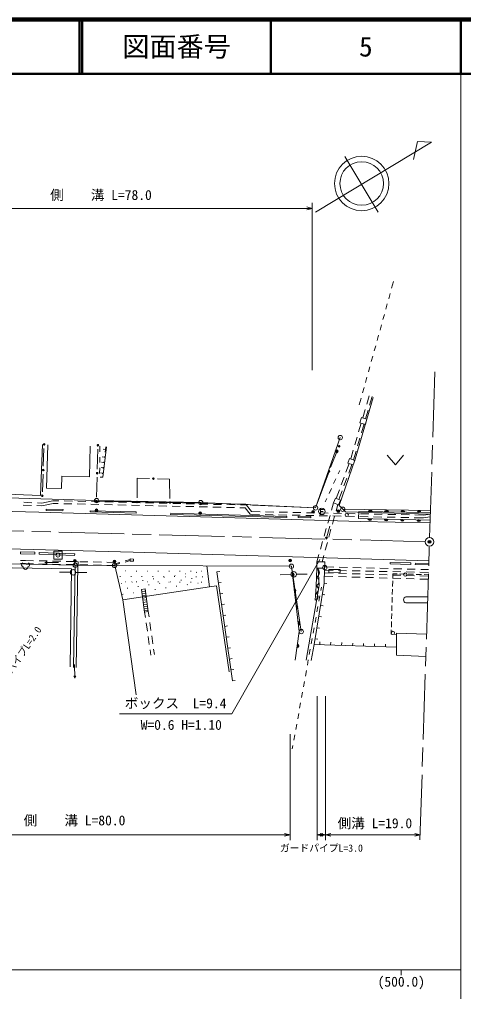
# Model space of a CAD drawing. Units: millimetres, scale not verified. Extents: x 40000 to 680000, y 20000 to 380000.
# Drawn here: x 497657 to 579500, y 200973 to 380000 of the extents above; entities that cross this region are included whole.
import ezdxf
from ezdxf.enums import TextEntityAlignment as Align

# ---------------------------------------------------------------- set-up
doc = ezdxf.new("R2010")
doc.units = ezdxf.units.MM
doc.header["$LTSCALE"] = 1000
doc.header["$PDMODE"] = 32
doc.header["$PDSIZE"] = 500
doc.linetypes.add('CHAIN', pattern=[18.5, 12, -1.5, 3.5, -1.5])
for name, color, linetype, lineweight in [('M-BGD', 7, 'Continuous', 13), ('M-BGD-EXST', 7, 'Continuous', 13), ('M-BMK', 2, 'CHAIN', 13), ('M-BMK-OTRS', 5, 'Continuous', 13), ('M-BMK-ROW', 30, 'Continuous', 13), ('M-BMK-SRVR', 3, 'Continuous', 13), ('M-STR-HTXT', 7, 'Continuous', 13), ('M-STR-STRC', 7, 'Continuous', 13), ('M-STR-STRD', 7, 'Continuous', 13), ('M-TTL', 2, 'Continuous', 140), ('M-TTL-BAND', 7, 'Continuous', 13), ('M-TTL-LINE', 7, 'Continuous', 50)]:
    doc.layers.add(name, color=color, linetype=linetype, lineweight=lineweight)
doc.layers.add('M-OTRS', color=7, linetype='Continuous')
doc.layers.add('M-TTL-TXT', color=7, linetype='Continuous')
doc.styles.add('ＭＳ ゴシック', font='')
doc.styles.get('ＭＳ ゴシック').set_extended_font_data('MS Gothic')

msp = doc.modelspace()

# ---------------------------------------------------------------- linework, layer by layer
at = {"layer": 'M-BGD'}
for p, q in [((566243, 330503), (566586, 331743)), ((565708, 328576), (565975, 329540)), ((565174, 326649), (565441, 327613)), ((564640, 324722), (564907, 325685)), ((564105, 322794), (564372, 323758)), ((563571, 320867), (563838, 321831)), ((563037, 318940), (563304, 319903)), ((562502, 317012), (562769, 317976)), ((561968, 315085), (562235, 316049)), ((561434, 313158), (561701, 314121)), ((560899, 311230), (561167, 312194)), ((560289, 309027), (560632, 310267)), ((561667, 309130), (562125, 310684)), ((562180, 308979), (562638, 310533)), ((560927, 306617), (561385, 308171)), ((561440, 306466), (561898, 308020)), ((560166, 304033), (560642, 305649)), ((560676, 303871), (561155, 305499)), ((559459, 301635), (559883, 303074)), ((559969, 301473), (560393, 302912)), ((502061, 297760), (502176, 300995)), ((510541, 295752), (510697, 301414)), ((512003, 297185), (512103, 300844)), ((512500, 301400), (512488, 300400)), ((513010, 295715), (513678, 301316)), ((513490, 300800), (513093, 300848)), ((513549, 301297), (513431, 300304)), ((512476, 299400), (512464, 298400)), ((513324, 299410), (512927, 299458)), ((513336, 299510), (513312, 299311)), ((554991, 297471), (556286, 300693)), ((558701, 299060), (559177, 300676)), ((559207, 298886), (559686, 300514)), ((565438, 299761), (566938, 297961)), ((566938, 297961), (568438, 299761)), ((512452, 297400), (512440, 296400)), ((513087, 297424), (512690, 297472)), ((513206, 298417), (512809, 298465)), ((513099, 297524), (513076, 297325)), ((513218, 298517), (513194, 298318)), ((557834, 296635), (558427, 298221)), ((558338, 296454), (558933, 298047)), ((501893, 293026), (502008, 296261)), ((511862, 292027), (511962, 295686)), ((512522, 295683), (513010, 295715)), ((512969, 296431), (512572, 296479)), ((512981, 296531), (512957, 296332)), ((519372, 291895), (519376, 295536)), ((519376, 295536), (521597, 295466)), ((523097, 295419), (525318, 295349)), ((555561, 294509), (555981, 295416)), ((556402, 296324), (556688, 296940)), ((556959, 294293), (557484, 295698)), ((557463, 294112), (557988, 295517)), ((525318, 295349), (525396, 291788)), ((554720, 292694), (555141, 293602)), ((556017, 291770), (556609, 293356)), ((556518, 291582), (557113, 293175)), ((499858, 290506), (498360, 290571)), ((499961, 291008), (498463, 291074)), ((501801, 290420), (500857, 290462)), ((501758, 290929), (500960, 290964)), ((503817, 291374), (501758, 290929)), ((503865, 290866), (501801, 290420)), ((504910, 291349), (503817, 291374)), ((504810, 290845), (503865, 290866)), ((507310, 290787), (505810, 290822)), ((507409, 291292), (505910, 291326)), ((509809, 290730), (508309, 290764)), ((509909, 291235), (508409, 291269)), ((512308, 290673), (510809, 290707)), ((512408, 291177), (510908, 291212)), ((530875, 290942), (511841, 291277)), ((514808, 290616), (513308, 290650)), ((514907, 291120), (513408, 291155)), ((517307, 290559), (515807, 290593)), ((517407, 291063), (515907, 291097)), ((519806, 290502), (518307, 290536)), ((519906, 291006), (518406, 291040)), ((522306, 290444), (520806, 290479)), ((522405, 290949), (520906, 290983)), ((524805, 290387), (523305, 290422)), ((524905, 290892), (523405, 290926)), ((527304, 290330), (525805, 290364)), ((527404, 290835), (525904, 290869)), ((529804, 290273), (528304, 290307)), ((529903, 290777), (528404, 290812)), ((532303, 290216), (530804, 290250)), ((530875, 290942), (531107, 290917)), ((532403, 290720), (530903, 290755)), ((534802, 290159), (533303, 290193)), ((534902, 290663), (533402, 290697)), ((537302, 290101), (535802, 290136)), ((537401, 290606), (535902, 290640)), ((539246, 290057), (538302, 290079)), ((539494, 290558), (538401, 290583)), ((540200, 288869), (539246, 290057)), ((540447, 289370), (539494, 290558)), ((554014, 291171), (554300, 291787)), ((555162, 289636), (555543, 290984)), ((556318, 290677), (555993, 289488)), ((541918, 288833), (540200, 288869)), ((542028, 289337), (540447, 289370)), ((544418, 288781), (542918, 288812)), ((544527, 289286), (543028, 289317)), ((546917, 288729), (545418, 288761)), ((547027, 289234), (545527, 289265)), ((549417, 288678), (547917, 288709)), ((549526, 289182), (548027, 289213)), ((551916, 288626), (550416, 288657)), ((552026, 289130), (550526, 289161)), ((554416, 288574), (552916, 288605)), ((554525, 289079), (553026, 289110)), ((554482, 287230), (554890, 288673)), ((555729, 288524), (555333, 287077)), ((556915, 288522), (555415, 288553)), ((557025, 289027), (555525, 289058)), ((559415, 288471), (557915, 288502)), ((559524, 288975), (558025, 289006)), ((561914, 288419), (560414, 288450)), ((562024, 288923), (560524, 288954)), ((564413, 288367), (562914, 288398)), ((564523, 288872), (563023, 288903)), ((566913, 288315), (565413, 288346)), ((567023, 288820), (565523, 288851)), ((569412, 288264), (567913, 288295)), ((569522, 288768), (568022, 288799)), ((572130, 288207), (570412, 288243)), ((572102, 288715), (570522, 288747)), ((573378, 288909), (572102, 288715)), ((573361, 288388), (572130, 288207)), ((554827, 286683), (554167, 284272)), ((553802, 284824), (554210, 286268)), ((554167, 284272), (554085, 284683)), ((554085, 284683), (554447, 284584)), ((555069, 286112), (554674, 284665)), ((553122, 282418), (553530, 283862)), ((554410, 283701), (554014, 282254)), ((554447, 284584), (554167, 284272)), ((552469, 280108), (552850, 281456)), ((553750, 281289), (553425, 280101)), ((497859, 280370), (498776, 280352)), ((497869, 279805), (498764, 279788)), ((498764, 279788), (500253, 279756)), ((498776, 280352), (500264, 280320)), ((501252, 279734), (502752, 279702)), ((501264, 280298), (502764, 280266)), ((502345, 279971), (502718, 280163)), ((504845, 279996), (502345, 279971)), ((502722, 279788), (502345, 279971)), ((502718, 280163), (502722, 279788)), ((503752, 279680), (505251, 279648)), ((503764, 280244), (505263, 280212)), ((506251, 279626), (507751, 279594)), ((506263, 280190), (507763, 280158)), ((507955, 279479), (507617, 260662)), ((508446, 279469), (508108, 260652)), ((508751, 279572), (510250, 279540)), ((508762, 280136), (510262, 280104)), ((511250, 279518), (512750, 279486)), ((511262, 280082), (512762, 280050)), ((513749, 279464), (515238, 279432)), ((513761, 280028), (515250, 279996)), ((516177, 279807), (515240, 279543)), ((516182, 280009), (515245, 279746)), ((518076, 280341), (517140, 280077)), ((518082, 280544), (517145, 280280)), ((507058, 278183), (505058, 278203)), ((508058, 278176), (510058, 278167)), ((517184, 278424), (517284, 278424)), ((519184, 278416), (519284, 278416)), ((521184, 278408), (521284, 278408)), ((523184, 278400), (523284, 278399)), ((525184, 278392), (525284, 278391)), ((526365, 277594), (526266, 277579)), ((527184, 278384), (527284, 278383)), ((528343, 277891), (528244, 277876)), ((529184, 278376), (529284, 278375)), ((530320, 278188), (530222, 278173)), ((531184, 278368), (531284, 278367)), ((534062, 278242), (534557, 278313)), ((536927, 258208), (534062, 278242)), ((547709, 277796), (545709, 277743)), ((548708, 277817), (550708, 277849)), ((553802, 276191), (553899, 278930)), ((553870, 278100), (555446, 278047)), ((553886, 278557), (555451, 278525)), ((553901, 279177), (554150, 279177)), ((554150, 279177), (555603, 279139)), ((556445, 278014), (557944, 277964)), ((556451, 278505), (557950, 278474)), ((556603, 279112), (558102, 279073)), ((558944, 277931), (560443, 277881)), ((558950, 278454), (560450, 278424)), ((559102, 279046), (560601, 279007)), ((561442, 277847), (562942, 277797)), ((561450, 278403), (562949, 278373)), ((561601, 278981), (563101, 278941)), ((563941, 277764), (565440, 277714)), ((563949, 278353), (565449, 278322)), ((564100, 278915), (565600, 278875)), ((566440, 277681), (567939, 277631)), ((566449, 278302), (567948, 278272)), ((566454, 277092), (566478, 277928)), ((566478, 277928), (567251, 277906)), ((566599, 278849), (568099, 278809)), ((567751, 277891), (568750, 277862)), ((568938, 277597), (570437, 277547)), ((568948, 278251), (570448, 278221)), ((569098, 278783), (570598, 278743)), ((569250, 277848), (570250, 277819)), ((570749, 277804), (571749, 277775)), ((571437, 277514), (573012, 277461)), ((571448, 278201), (573012, 278169)), ((571598, 278717), (573051, 278679)), ((572249, 277761), (573021, 277738)), ((516180, 277428), (516280, 277428)), ((516476, 276107), (516377, 276093)), ((517176, 276424), (517276, 276424)), ((518180, 277420), (518280, 277420)), ((518454, 276405), (518355, 276390)), ((519176, 276416), (519276, 276416)), ((520180, 277412), (520280, 277412)), ((520432, 276702), (520333, 276687)), ((521176, 276408), (521276, 276408)), ((521569, 275862), (521470, 275847)), ((522180, 277404), (522280, 277403)), ((522409, 276999), (522310, 276984)), ((523176, 276400), (523276, 276399)), ((523547, 276159), (523448, 276144)), ((524180, 277396), (524280, 277395)), ((524387, 277296), (524288, 277282)), ((525176, 276392), (525276, 276391)), ((525525, 276456), (525426, 276441)), ((526180, 277388), (526280, 277387)), ((527176, 276384), (527276, 276383)), ((527502, 276753), (527404, 276739)), ((528180, 277380), (528280, 277379)), ((528640, 275913), (528541, 275898)), ((529176, 276376), (529276, 276375)), ((529480, 277051), (529381, 277036)), ((530180, 277372), (530280, 277371)), ((530618, 276210), (530519, 276196)), ((531176, 276368), (531276, 276367)), ((531458, 277348), (531359, 277333)), ((534349, 276238), (534844, 276309)), ((553802, 276191), (554296, 276111)), ((553848, 277469), (555425, 277422)), ((556424, 277392), (557924, 277347)), ((558923, 277317), (560422, 277272)), ((561422, 277242), (562921, 277198)), ((563921, 277168), (565420, 277123)), ((566411, 275593), (566440, 276592)), ((566420, 277093), (567919, 277048)), ((568919, 277018), (570418, 276974)), ((571417, 276944), (572994, 276897)), ((516773, 274130), (516674, 274115)), ((517614, 275267), (517515, 275252)), ((518751, 274427), (518652, 274412)), ((519591, 275564), (519492, 275550)), ((520729, 274724), (520630, 274709)), ((522707, 275021), (522608, 275006)), ((524684, 275319), (524585, 275304)), ((526662, 275616), (526563, 275601)), ((534635, 274235), (535130, 274306)), ((553309, 275428), (553201, 274830)), ((553470, 274138), (553963, 274058)), ((566367, 274093), (566396, 275093)), ((534922, 272232), (535417, 272302)), ((553024, 273846), (552846, 272862)), ((566323, 272594), (566353, 273594)), ((572856, 272551), (568877, 272560)), ((568880, 273678), (572891, 273667)), ((520734, 270831), (520877, 269841)), ((521392, 270946), (521534, 269956)), ((552668, 271878), (552490, 270894)), ((553137, 272085), (553631, 272005)), ((566236, 269595), (566265, 270595)), ((566280, 271095), (566309, 272094)), ((521019, 268851), (521233, 267366)), ((521677, 268966), (521891, 267481)), ((535208, 270228), (535703, 270299)), ((552313, 269910), (552135, 268926)), ((552804, 270033), (553298, 269953)), ((566193, 268096), (566222, 269095)), ((535495, 268225), (535990, 268296)), ((551957, 267941), (551779, 266957)), ((552472, 267980), (552965, 267900)), ((566154, 266760), (566178, 267596)), ((567126, 266732), (566154, 266760)), ((521376, 266376), (521590, 264892)), ((522034, 266492), (522248, 265007)), ((535781, 266221), (536276, 266292)), ((551602, 265973), (551424, 264989)), ((552139, 265927), (552633, 265847)), ((552984, 264866), (553001, 265366)), ((555005, 264797), (555022, 265297)), ((557027, 264729), (557044, 265229)), ((559048, 264660), (559065, 265160)), ((561070, 264592), (561087, 265091)), ((563092, 264523), (563108, 265023)), ((521733, 263902), (521876, 262912)), ((522390, 264017), (522533, 263027)), ((536068, 264218), (536563, 264289)), ((551246, 264005), (551068, 263021)), ((551420, 261940), (551973, 264900)), ((565113, 264455), (565130, 264954)), ((567135, 264386), (567152, 264886)), ((536354, 262215), (536849, 262285)), ((550891, 262037), (550713, 261053)), ((507834, 261187), (507847, 258687)), ((536641, 260211), (537136, 260282)), ((550535, 260069), (550357, 259085)), ((507658, 259061), (508033, 259063)), ((507847, 258687), (507658, 259061)), ((508033, 259063), (507847, 258687)), ((536927, 258208), (537422, 258279)), ((550180, 258101), (550002, 257117)), ((549824, 256133), (549646, 255148)), ((549469, 254164), (549291, 253180)), ((549113, 252196), (548935, 251212)), ((548758, 250228), (548580, 249244)), ((548402, 248260), (548224, 247276)), ((548047, 246292), (547939, 245693))]:
    msp.add_line(p, q, dxfattribs=at)
for points in [[(573378, 288909), (557718, 289324), (556592, 290502), (559521, 299011), (562858, 310379)], [(474951, 293342), (501557, 292298), (501927, 301717)], [(502875, 301630), (502656, 293692), (505391, 293616)], [(510541, 295752), (505454, 295893), (505391, 293616)], [(554712, 296775), (552222, 290056), (540619, 290537), (539400, 290704), (531107, 290917)], [(573386, 289181), (560217, 289392), (560123, 288079), (573342, 287772)], [(515250, 279996), (515238, 279432), (516725, 273111), (519198, 255623)], [(516725, 273111), (532695, 275511), (532179, 279364)], [(548497, 261987), (549202, 267281), (547787, 279293)], [(488936, 257588), (489000, 279099), (507229, 278802), (507018, 260765)], [(550495, 262013), (552868, 275748), (552732, 278938)], [(552144, 273038), (552323, 275657), (552461, 278940)], [(567135, 264386), (551973, 264900), (553802, 276191)], [(532695, 275511), (533994, 275697), (536289, 259881)], [(572671, 266763), (567125, 266992), (567140, 262922), (572541, 262699)]]:
    msp.add_lwpolyline(points, dxfattribs=at)
for points in [[(561688, 306393), (561404, 305425), (560384, 305725), (560668, 306693)], [(559450, 298803), (559162, 297968), (558163, 298312), (558450, 299147)], [(556815, 291453), (556481, 290612), (555543, 290984), (555877, 291825)], [(507836, 280156), (508511, 280142), (508496, 279468), (507821, 279482)], [(518086, 280646), (518697, 280627), (518685, 280230), (518073, 280248)], [(552469, 280108), (553908, 280097), (553899, 278930), (552461, 278940)], [(554656, 278717), (556734, 278730), (556738, 278119), (554660, 278105)]]:
    msp.add_lwpolyline(points, close=True, dxfattribs=at)
for centre, radius in [((502203, 301745), 150), ((502203, 301745), 120), ((502203, 301745), 100), ((512124, 301593), 150), ((512124, 301593), 120), ((512124, 301593), 100), ((556565, 301389), 150), ((556565, 301389), 120), ((556565, 301389), 100), ((556119, 300465), 100), ((556119, 300465), 80), ((556119, 300465), 60), ((556119, 300465), 40), ((556119, 300465), 20), ((502035, 297011), 150), ((502035, 297011), 120), ((502035, 297011), 100), ((511983, 296435), 150), ((511983, 296435), 120), ((511983, 296435), 100), ((522347, 295443), 150), ((522347, 295443), 120), ((522347, 295443), 100), ((554712, 296775), 150), ((554712, 296775), 120), ((554712, 296775), 100), ((501867, 292277), 150), ((501867, 292277), 120), ((501867, 292277), 100), ((511841, 291277), 150), ((511841, 291277), 120), ((511841, 291277), 100), ((519371, 291145), 150), ((519371, 291145), 120), ((519371, 291145), 100), ((525412, 291038), 150), ((525412, 291038), 120), ((525412, 291038), 100), ((511842, 289598), 100), ((511842, 289598), 80), ((511842, 289598), 60), ((511842, 289598), 40), ((511842, 289598), 20), ((530979, 289070), 100), ((530979, 289070), 80), ((530979, 289070), 60), ((530979, 289070), 40), ((530979, 289070), 20), ((551760, 289327), 100), ((551760, 289327), 80), ((551760, 289327), 60), ((551760, 289327), 40), ((551760, 289327), 20), ((556420, 289448), 100), ((556420, 289448), 80), ((556420, 289448), 60), ((556420, 289448), 40), ((556420, 289448), 20), ((557970, 288739), 305), ((507891, 280288), 100), ((507891, 280288), 80), ((507891, 280288), 60), ((507891, 280288), 40), ((507891, 280288), 20), ((515173, 280157), 100), ((515173, 280157), 80), ((515173, 280157), 60), ((515173, 280157), 40), ((515173, 280157), 20), ((547549, 280373), 100), ((547549, 280373), 80), ((547549, 280373), 60), ((547549, 280373), 40), ((547549, 280373), 20), ((507558, 278178), 500), ((548208, 277809), 500), ((568764, 277765), 305), ((566476, 267018), 305)]:
    msp.add_circle(centre, radius, dxfattribs=at)
for centre, radius, start, end in [((562301, 289305), 354, 7.87748, 170.28266), ((562301, 289305), 283, 10.10152, 168.05862), ((562301, 289305), 212, 13.84784, 164.31229), ((562301, 289305), 142, 21.55957, 156.60056), ((562301, 289305), 100, 31.87723, 146.2829), ((565301, 289257), 354, 7.87748, 170.28266), ((565301, 289257), 283, 10.10152, 168.05862), ((565301, 289257), 212, 13.84784, 164.31229), ((565301, 289257), 142, 21.55957, 156.60056), ((565301, 289257), 100, 31.87723, 146.2829), ((568300, 289208), 354, 7.87748, 170.28266), ((568300, 289208), 283, 10.10152, 168.05862), ((568300, 289208), 212, 13.84784, 164.31229), ((568300, 289208), 142, 21.55957, 156.60056), ((568300, 289208), 100, 31.87723, 146.2829), ((571300, 289160), 354, 7.87748, 170.28266), ((571300, 289160), 283, 10.10152, 168.05862), ((571300, 289160), 212, 13.84784, 164.31229), ((571300, 289160), 142, 21.55957, 156.60056), ((571300, 289160), 100, 31.87723, 146.2829), ((562235, 288084), 354, 187.46763, 349.87281), ((562235, 288084), 283, 189.69167, 347.64877), ((562235, 288084), 212, 193.438, 343.90245), ((562235, 288084), 142, 201.14973, 336.19072), ((562235, 288084), 100, 211.46739, 325.87305), ((565234, 288015), 354, 187.46763, 349.87281), ((565234, 288015), 283, 189.69167, 347.64877), ((565234, 288015), 212, 193.438, 343.90245), ((565234, 288015), 142, 201.14973, 336.19072), ((565234, 288015), 100, 211.46739, 325.87305), ((568233, 287945), 354, 187.46763, 349.87281), ((568233, 287945), 283, 189.69167, 347.64877), ((568233, 287945), 212, 193.438, 343.90245), ((568233, 287945), 142, 201.14973, 336.19072), ((568233, 287945), 100, 211.46739, 325.87305), ((571232, 287875), 354, 187.46763, 349.87281), ((571232, 287875), 283, 189.69167, 347.64877), ((571232, 287875), 212, 193.438, 343.90245), ((571232, 287875), 142, 201.14973, 336.19072), ((571232, 287875), 100, 211.46739, 325.87305), ((498437, 279568), 402, 116.08703, 255.33416), ((499134, 279568), 402, 284.66584, 63.91297), ((498786, 279179), 450, 180, 0), ((547915, 277750), 354, 285.51679, 87.92197), ((547915, 277750), 283, 287.74083, 85.69793), ((547915, 277750), 212, 291.48716, 81.95161), ((547915, 277750), 142, 299.19889, 74.23988), ((547915, 277750), 100, 309.51655, 63.92221), ((552002, 278137), 925, 294.95812, 60.24704), ((551933, 276495), 925, 294.95812, 60.24704), ((548266, 274770), 354, 285.51679, 87.92197), ((548266, 274770), 283, 287.74083, 85.69793), ((548266, 274770), 212, 291.48716, 81.95161), ((548266, 274770), 142, 299.19889, 74.23988), ((548266, 274770), 100, 309.51655, 63.92221), ((552008, 273705), 681, 281.4695, 70.67535), ((552098, 275014), 681, 281.4695, 70.67535), ((548617, 271791), 354, 285.51679, 87.92197), ((569034, 273119), 580, 105.38224, 254.33046), ((548617, 271791), 283, 287.74083, 85.69793), ((548617, 271791), 212, 291.48716, 81.95161), ((548617, 271791), 142, 299.19889, 74.23988), ((548617, 271791), 100, 309.51655, 63.92221), ((548968, 268811), 354, 285.51679, 87.92197), ((548968, 268811), 283, 287.74083, 85.69793), ((548968, 268811), 212, 291.48716, 81.95161), ((548968, 268811), 142, 299.19889, 74.23988), ((548968, 268811), 100, 309.51655, 63.92221), ((548796, 264641), 354, 271.21176, 73.61694), ((548796, 264641), 283, 273.4358, 71.3929), ((548796, 264641), 212, 277.18213, 67.64657), ((548796, 264641), 142, 284.89386, 59.93484), ((548796, 264641), 100, 295.21152, 49.61718)]:
    msp.add_arc(centre, radius, start, end, dxfattribs=at)
for p in [(556119, 300465), (511842, 289598), (530979, 289070), (551760, 289327), (556420, 289448), (507891, 280288), (515173, 280157), (547549, 280373)]:
    msp.add_point(p, dxfattribs=at)
at = {"layer": 'M-BGD-EXST'}
for p, q in [((553674, 289778), (553149, 289778)), ((553149, 289778), (553149, 288953)), ((553149, 289403), (553599, 289403))]:
    msp.add_line(p, q, dxfattribs=at)
msp.add_circle((553374, 289403), 600, dxfattribs=at)
at = {"layer": 'M-BMK'}
for p, q in [((573240, 284604), (574216, 315189)), ((572415, 283825), (474075, 286388)), ((571463, 228919), (573189, 283005))]:
    msp.add_line(p, q, dxfattribs=at)
at = {"layer": 'M-BMK-OTRS'}
for points in [[(409585, 291513), (427622, 291160), (454674, 290438), (501228, 289279), (528923, 288448), (560466, 287569), (573326, 287279)], [(336618, 286589), (386817, 285237), (397714, 285034), (420208, 284460), (426587, 284300), (437829, 284019), (518618, 281884), (573103, 280303)]]:
    msp.add_lwpolyline(points, dxfattribs=at)
at = {"layer": 'M-BMK-ROW'}
msp.add_line((573398, 289550), (557248, 289788), dxfattribs=at)
for points in [[(556787, 303007), (552222, 290056), (531075, 291015), (511872, 291394), (474966, 292518), (456557, 293202)], [(376538, 283312), (399983, 281174), (435717, 281079), (468620, 280292), (507955, 279470), (515201, 279441), (547787, 279293), (549601, 267252)]]:
    msp.add_lwpolyline(points, dxfattribs=at)
for centre in [(556787, 303007), (511872, 291394), (531075, 291015), (552222, 290056), (557248, 289788), (507955, 279470), (515201, 279441), (547787, 279293), (553931, 279052), (549601, 267252)]:
    msp.add_circle(centre, 400, dxfattribs=at)
at = {"layer": 'M-BMK-SRVR'}
for p, q in [((552192, 344531), (573620, 357410)), ((571022, 357492), (570244, 354228)), ((573620, 357410), (571022, 357492)), ((557638, 354780), (563761, 344520)), ((504005, 280600), (504005, 282100)), ((504005, 282100), (505505, 282100)), ((505505, 282100), (505505, 280600)), ((505505, 280600), (504005, 280600))]:
    msp.add_line(p, q, dxfattribs=at)
for centre, radius in [((560729, 349787), 5016), ((560729, 349787), 4013), ((573215, 283805), 800), ((504755, 281350), 375)]:
    msp.add_circle(centre, radius, dxfattribs=at)
at = {"layer": 'M-OTRS', "color": 6}
msp.add_point((573215, 283805), dxfattribs=at)
at = {"layer": 'M-STR-HTXT'}
for p, q in [((551598, 315409), (551598, 346209)), ((473766, 345209), (551598, 345209)), ((551598, 345209), (550598, 345459)), ((551598, 345209), (550598, 344959)), ((552549, 255387), (552549, 228840)), ((554053, 255387), (554053, 228840)), ((554053, 255187), (554053, 228840)), ((547523, 248381), (547523, 228840)), ((468107, 229840), (547523, 229840)), ((547523, 229840), (546523, 230090)), ((547523, 229840), (546523, 229590)), ((552549, 229840), (553549, 230090)), ((552549, 229840), (554053, 229840)), ((552549, 229840), (553549, 229590)), ((554053, 229840), (553053, 230090)), ((554053, 229840), (553053, 229590)), ((554053, 229840), (555053, 230090)), ((554053, 229840), (571493, 229840)), ((554053, 229840), (555053, 229590)), ((571493, 229840), (570493, 230090)), ((571493, 229840), (570493, 229590))]:
    msp.add_line(p, q, dxfattribs=at)
msp.add_lwpolyline([(553006, 280570), (536822, 252098), (516072, 252098)], dxfattribs=at)
at = {"layer": 'M-STR-STRC'}
for p, q in [((520217, 274631), (520884, 274721)), ((520271, 274234), (520937, 274325)), ((520325, 273838), (520991, 273928)), ((520379, 273442), (521044, 273532)), ((520433, 273045), (521097, 273135)), ((520487, 272649), (521150, 272739)), ((520541, 272253), (521204, 272343)), ((520595, 271856), (521257, 271946)), ((520649, 271460), (521310, 271550)), ((520702, 271064), (521364, 271153))]:
    msp.add_line(p, q, dxfattribs=at)
msp.add_lwpolyline([(520163, 275027), (520831, 275118), (521392, 270946), (520734, 270831)], close=True, dxfattribs=at)
at = {"layer": 'M-STR-STRD'}
for points in [[(502605, 289545), (505684, 289496), (505688, 289746), (502609, 289794)], [(510670, 289299), (519176, 289070), (519182, 289299), (510676, 289528)], [(525525, 288852), (546956, 288291), (546962, 288486), (525530, 289047)], [(549023, 288277), (551338, 288208), (551346, 288473), (549031, 288543)], [(497850, 281589), (500498, 281520), (500508, 281887), (497860, 281957)], [(501287, 281496), (507833, 281267), (507845, 281590), (501298, 281820)], [(565977, 279717), (569772, 279643), (569777, 279944), (565983, 280018)]]:
    msp.add_lwpolyline(points, close=True, dxfattribs=at)
msp.add_lwpolyline([(573079, 279534), (570610, 279613), (570619, 279880), (573087, 279795)], dxfattribs=at)
at = {"layer": 'M-TTL'}
msp.add_line((680000, 380000), (40000, 380000), dxfattribs=at)
at = {"layer": 'M-TTL-BAND'}
for p, q in [((579000, 20000), (579000, 370000)), ((40000, 205000), (579000, 205000)), ((568000, 205000), (568000, 204000))]:
    msp.add_line(p, q, dxfattribs=at)
at = {"layer": 'M-TTL-LINE'}
for p, q in [((508747, 380000), (508747, 370000)), ((509247, 380000), (509247, 370000)), ((543997, 380000), (543997, 370000)), ((579000, 380000), (579000, 370000)), ((40000, 370000), (680000, 370000))]:
    msp.add_line(p, q, dxfattribs=at)

# ---------------------------------------------------------------- texts
at = {"layer": 'M-STR-HTXT', "style": 'ＭＳ ゴシック'}
for s, height, p in [('側\u3000\u3000溝 L=78.0', 1833, (512682, 346209)), ('側\u3000\u3000溝 L=80.0', 1833, (507815, 231028)), ('側溝 L=19.0', 1833, (563164, 230509)), ('ガードパイプL=3.0', 1320, (553301, 226340))]:
    msp.add_text(s, height=height, dxfattribs=at).set_placement(p, align=Align.BOTTOM_CENTER)
msp.add_text('ガードパイプL=2.0', height=1320, rotation=55.852, dxfattribs=at).set_placement((497858, 261063), align=Align.BOTTOM_CENTER)
for s, p in [('ボックス\u3000L=9.4', (517072, 252598)), ('W=0.6 H=1.10', (519996, 248624))]:
    msp.add_text(s, height=1833, dxfattribs=at).set_placement(p, align=Align.BOTTOM_LEFT)
at = {"layer": 'M-TTL-BAND', "style": 'ＭＳ ゴシック'}
msp.add_text('(500.0)', height=1833, dxfattribs=at).set_placement((568023, 201326), align=Align.BOTTOM_CENTER)
at = {"layer": 'M-TTL-TXT', "style": 'ＭＳ ゴシック'}
for s, p in [('図面番号', (526622, 375000)), ('5', (561497, 375000))]:
    msp.add_text(s, height=3666, dxfattribs=at).set_placement(p, align=Align.MIDDLE_CENTER)

doc.saveas('drawing.dxf')
